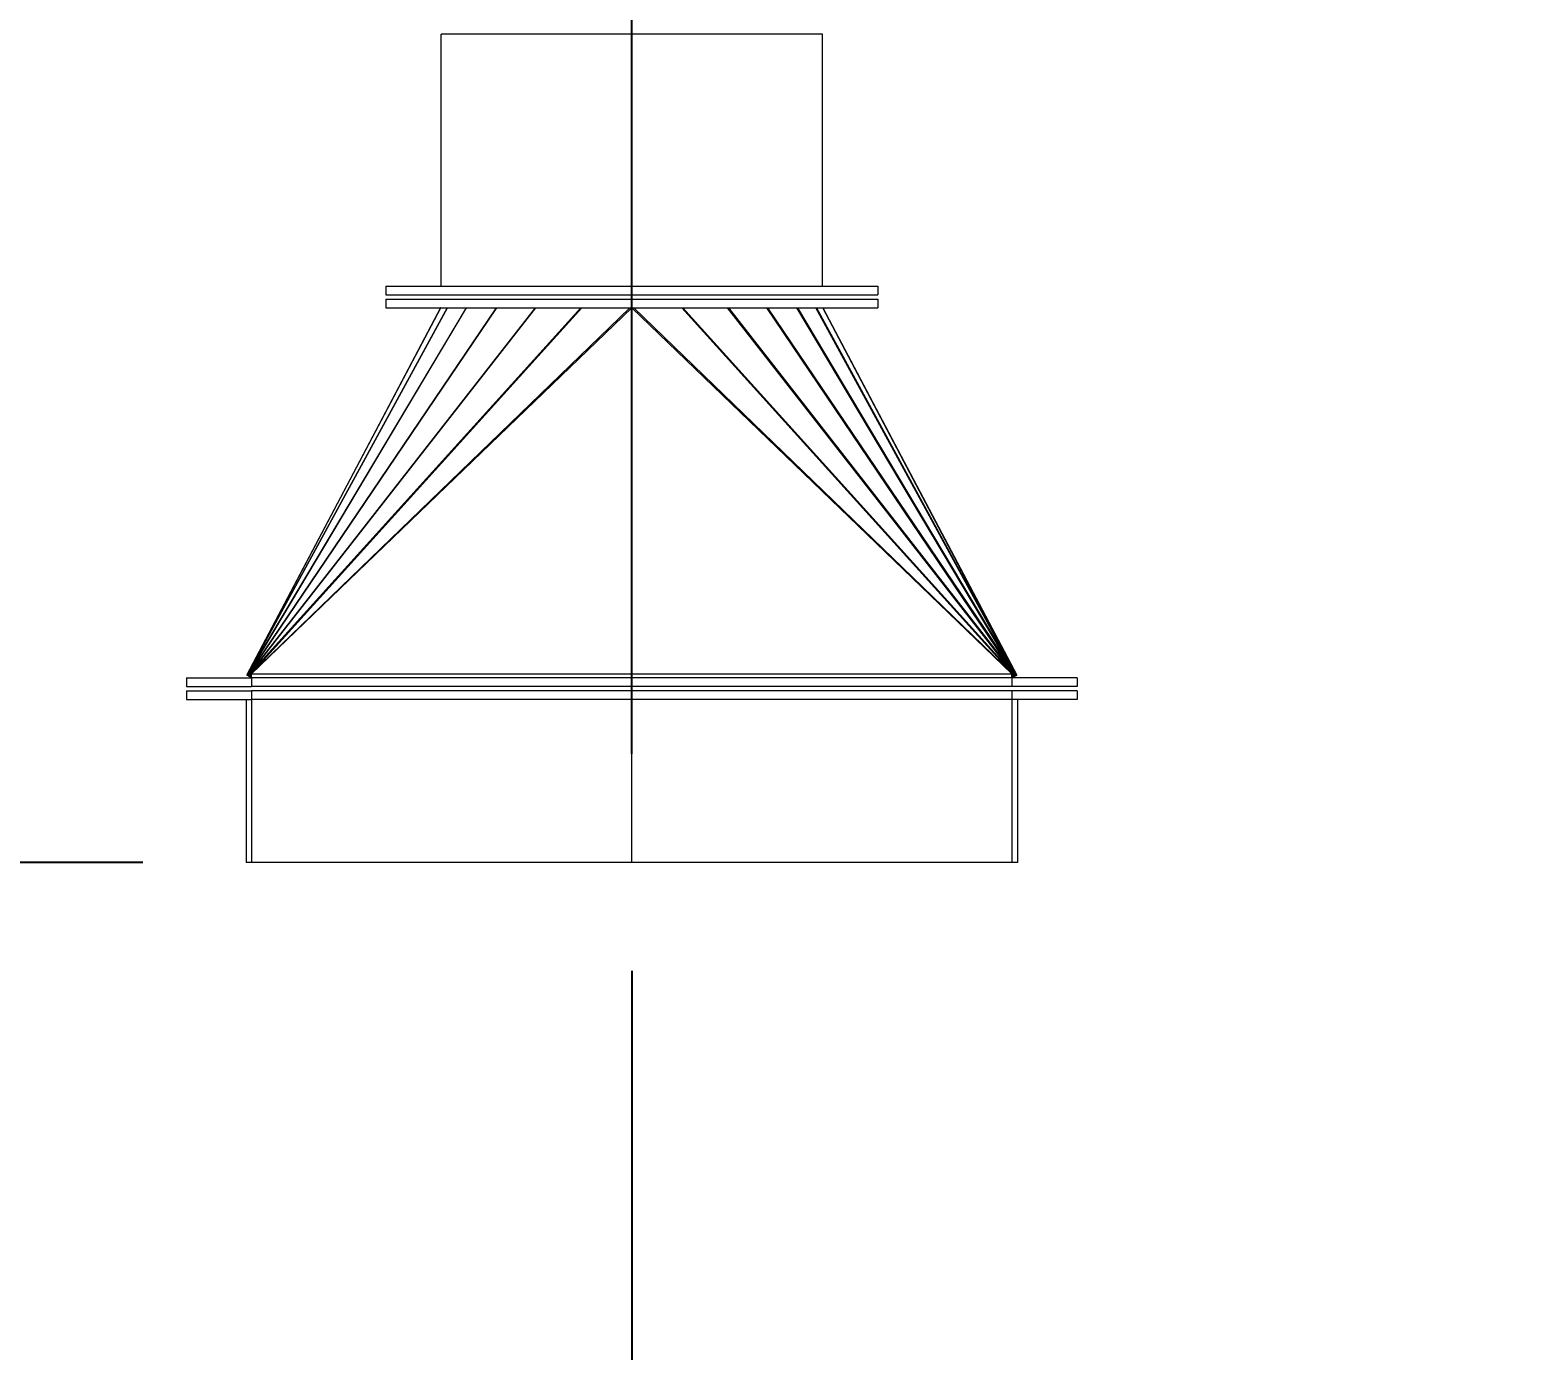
# Model space of a CAD drawing. Header units: inches. Extents: x -350577 to -266477, y -437959 to -377535.
# Drawn here: x -346059 to -344682, y -395266 to -394050 of the extents above; entities that cross this region are included whole.
import ezdxf

# ---------------------------------------------------------------- set-up
doc = ezdxf.new("R2010")
doc.units = ezdxf.units.IN
doc.header["$MEASUREMENT"] = 0
doc.linetypes.add('CENTER', pattern=[2, 1.25, -0.25, 0.25, -0.25])
doc.layers.add('CENTER       (itatec)', color=4, linetype='CENTER', lineweight=9)
doc.layers.add('ORGINAL (itatec)', color=3, linetype='Continuous', lineweight=9)
doc.styles.add('Geniso', font='geniso.shx', dxfattribs={"oblique": 15})
doc.dimstyles.new('scale 1b100', dxfattribs={"dimscale": 100, "dimtxt": 3, "dimasz": 2.5, "dimexe": 1, "dimexo": 1, "dimgap": 1, "dimtad": 1, "dimdec": 0, "dimzin": 0, "dimdsep": 46, "dimtxsty": 'Geniso', "dimcen": 0, "dimclrd": 1, "dimclre": 1, "dimclrt": 7, "dimadec": 0, "dimazin": 0, "dimtfac": 1, "dimtdec": 0, "dimtmove": 0, "dimatfit": 3, "dimfxl": 0.75, "dimtolj": 1, "dimtzin": 0, "dimarcsym": 0})

# ---------------------------------------------------------------- blocks, each defined once
blk = doc.blocks.new('*D25')
at = {"layer": 'Defpoints', "color": 0, "transparency": 16777216}
for p in [(-345505.2, -394816.5), (-343505.2, -395611.1), (-345505.2, -401785)]:
    blk.add_point(p, dxfattribs=at)
at = {"layer": 'ORGINAL (itatec)', "color": 1, "lineweight": -2, "transparency": 16777216}
for p, q in [((-345505.2, -394916.5), (-345505.2, -401885)), ((-343505.2, -395711.1), (-343505.2, -401885)), ((-343755.2, -401785), (-345255.2, -401785))]:
    blk.add_line(p, q, dxfattribs=at)
at = {"layer": 'ORGINAL (itatec)', "color": 1, "transparency": 16777216}
for points in [[(-345255.2, -401743.4), (-345255.2, -401826.7), (-345505.2, -401785)], [(-343755.2, -401743.4), (-343755.2, -401826.7), (-343505.2, -401785)]]:
    blk.add_solid(points, dxfattribs=at)
at = {"layer": 'ORGINAL (itatec)', "color": 7, "transparency": 16777216, "insert": (-344505.2, -401535), "char_height": 300, "attachment_point": 5, "style": 'Geniso'}
blk.add_mtext('\\A1;2000', dxfattribs=at)
blk = doc.blocks.new('*D26')
at = {"layer": 'Defpoints', "color": 0, "transparency": 16777216}
for p in [(-345855.2, -394816.5), (-346989.7, -395611.1), (-343805.2, -395611.1)]:
    blk.add_point(p, dxfattribs=at)
at = {"layer": 'ORGINAL (itatec)', "color": 1, "lineweight": -2, "transparency": 16777216}
for p, q in [((-345955.2, -394816.5), (-347089.7, -394816.5)), ((-346989.7, -395066.5), (-346989.7, -395361.1)), ((-343905.2, -395611.1), (-347089.7, -395611.1))]:
    blk.add_line(p, q, dxfattribs=at)
at = {"layer": 'ORGINAL (itatec)', "color": 1, "transparency": 16777216}
for points in [[(-347031.4, -395066.5), (-346948.1, -395066.5), (-346989.7, -394816.5)], [(-347031.4, -395361.1), (-346948.1, -395361.1), (-346989.7, -395611.1)]]:
    blk.add_solid(points, dxfattribs=at)
at = {"layer": 'ORGINAL (itatec)', "color": 7, "transparency": 16777216, "insert": (-347239.7, -395213.8), "char_height": 300, "attachment_point": 5, "rotation": 90, "style": 'Geniso'}
blk.add_mtext('\\A1;795', dxfattribs=at)
blk = doc.blocks.new('*D29')
at = {"layer": 'Defpoints', "color": 0, "transparency": 16777216}
for p in [(-346989.7, -393916.5), (-345033.4, -393916.5), (-345860.2, -394816.5)]:
    blk.add_point(p, dxfattribs=at)
at = {"layer": 'ORGINAL (itatec)', "color": 1, "lineweight": -2, "transparency": 16777216}
for p, q in [((-345133.4, -393916.5), (-347089.7, -393916.5)), ((-346989.7, -394566.5), (-346989.7, -394166.5)), ((-345960.2, -394816.5), (-347089.7, -394816.5))]:
    blk.add_line(p, q, dxfattribs=at)
at = {"layer": 'ORGINAL (itatec)', "color": 1, "transparency": 16777216}
for points in [[(-347031.4, -394166.5), (-346948.1, -394166.5), (-346989.7, -393916.5)], [(-347031.4, -394566.5), (-346948.1, -394566.5), (-346989.7, -394816.5)]]:
    blk.add_solid(points, dxfattribs=at)
at = {"layer": 'ORGINAL (itatec)', "color": 7, "transparency": 16777216, "insert": (-347239.7, -394366.5), "char_height": 300, "attachment_point": 5, "rotation": 90, "style": 'Geniso'}
blk.add_mtext('\\A1;900', dxfattribs=at)
blk = doc.blocks.new('*D31')
at = {"layer": 'Defpoints', "color": 0, "transparency": 16777216}
for p in [(-345505.2, -381405.4), (-331896.3, -383693), (-345505.2, -394816.5)]:
    blk.add_point(p, dxfattribs=at)
at = {"layer": 'ORGINAL (itatec)', "color": 1, "lineweight": -2, "transparency": 16777216}
for p, q in [((-345505.2, -394716.5), (-345505.2, -381305.4)), ((-331896.3, -383593), (-331896.3, -381305.4)), ((-332146.3, -381405.4), (-345255.2, -381405.4))]:
    blk.add_line(p, q, dxfattribs=at)
at = {"layer": 'ORGINAL (itatec)', "color": 1, "transparency": 16777216}
for points in [[(-345255.2, -381363.7), (-345255.2, -381447.1), (-345505.2, -381405.4)], [(-332146.3, -381363.7), (-332146.3, -381447.1), (-331896.3, -381405.4)]]:
    blk.add_solid(points, dxfattribs=at)
at = {"layer": 'ORGINAL (itatec)', "color": 7, "transparency": 16777216, "insert": (-338700.7, -381155.4), "char_height": 300, "attachment_point": 5, "style": 'Geniso'}
blk.add_mtext('\\A1;13609', dxfattribs=at)

msp = doc.modelspace()

# ---------------------------------------------------------------- linework, layer by layer
at = {"layer": 'CENTER       (itatec)', "ltscale": 250}
msp.add_lwpolyline([(-345505.2, -394816.5), (-345505.2, -394046, -0.200576), (-345328.5, -393623.1), (-343435.8, -391922, -0.044523), (-343167.9, -391721.3), (-336251.6, -388191.3)], format="xyb", dxfattribs=at)
at = {"layer": 'ORGINAL (itatec)', "extrusion": (0, 1, 0)}
for p, q in [((-345329.7, -394054), (-345680.7, -394054)), ((-345680.7, -394286), (-345680.7, -394054)), ((-345329.7, -394286), (-345329.7, -394054)), ((-345731.7, -394286), (-345278.7, -394286)), ((-345731.7, -394286), (-345731.7, -394294)), ((-345278.7, -394286), (-345278.7, -394294)), ((-345681.2, -394306), (-345859.6, -394644.2)), ((-345859.3, -394643.6), (-345681.1, -394306)), ((-345675.2, -394306), (-345859.3, -394643.6)), ((-345858.5, -394642.9), (-345674.8, -394306)), ((-345657.7, -394306), (-345858.5, -394642.9)), ((-345857.7, -394642.6), (-345657.2, -394306)), ((-345630.1, -394306), (-345857.7, -394642.6)), ((-345857.1, -394642.5), (-345629.5, -394306)), ((-345594.1, -394306), (-345857.1, -394642.5)), ((-345856.4, -394642.6), (-345593.4, -394306)), ((-345552.2, -394306), (-345856.4, -394642.6)), ((-345855.7, -394642.8), (-345551.3, -394306)), ((-345507.1, -394306), (-345855.7, -394642.8)), ((-345505.2, -394306), (-345855.2, -394643)), ((-345731.7, -394294), (-345278.7, -394294)), ((-345731.7, -394298), (-345278.7, -394298)), ((-345731.7, -394298), (-345731.7, -394306)), ((-345731.7, -394306), (-345278.7, -394306)), ((-345681.1, -394306), (-345681.2, -394306)), ((-345505.5, -394306.2), (-345505.5, -394306)), ((-345155.2, -394643), (-345505.2, -394306)), ((-345505, -394306.2), (-345504.9, -394306)), ((-345503.4, -394306), (-345154.8, -394642.8)), ((-345154.8, -394642.8), (-345459.2, -394306)), ((-345458.2, -394306), (-345154, -394642.6)), ((-345154, -394642.6), (-345417, -394306)), ((-345416.3, -394306), (-345153.4, -394642.5)), ((-345153.4, -394642.5), (-345381, -394306)), ((-345380.4, -394306), (-345152.7, -394642.6)), ((-345152.7, -394642.6), (-345353.3, -394306)), ((-345352.7, -394306), (-345152, -394642.9)), ((-345152, -394642.9), (-345335.7, -394306)), ((-345335.2, -394306), (-345151.2, -394643.6)), ((-345151.2, -394643.6), (-345329.4, -394306)), ((-345329.4, -394306), (-345329.3, -394306)), ((-345329.3, -394306), (-345150.8, -394644.2)), ((-345278.7, -394298), (-345278.7, -394306)), ((-345915.2, -394646.5), (-345915.2, -394654.5)), ((-345915.2, -394646.5), (-345855.2, -394646.5)), ((-345855.2, -394646.5), (-345859.6, -394644.2)), ((-345855.2, -394646.5), (-345859.3, -394643.6)), ((-345855.2, -394646.5), (-345858.5, -394642.9)), ((-345855.2, -394646.5), (-345857.7, -394642.6)), ((-345855.2, -394646.5), (-345857.1, -394642.5)), ((-345855.2, -394646.5), (-345856.4, -394642.6)), ((-345855.2, -394646.5), (-345855.7, -394642.8)), ((-345855.2, -394643), (-345155.2, -394643)), ((-345855.2, -394646.5), (-345855.2, -394643)), ((-345855.2, -394646.5), (-345855.2, -394646.5)), ((-345855.2, -394646.5), (-345855.2, -394654.5)), ((-345855.2, -394646.5), (-345855.2, -394654.5)), ((-345155.2, -394646.5), (-345855.2, -394646.5)), ((-345155.2, -394646.5), (-345153.4, -394642.5)), ((-345155.2, -394646.5), (-345152.7, -394642.6)), ((-345155.2, -394646.5), (-345154, -394642.6)), ((-345155.2, -394646.5), (-345154.8, -394642.8)), ((-345155.2, -394646.5), (-345152, -394642.9)), ((-345155.2, -394646.5), (-345155.2, -394643)), ((-345155.2, -394646.5), (-345151.2, -394643.6)), ((-345155.2, -394646.5), (-345150.8, -394644.2)), ((-345155.2, -394646.5), (-345155.2, -394654.5)), ((-345155.2, -394646.5), (-345155.2, -394654.5)), ((-345095.2, -394646.5), (-345155.2, -394646.5)), ((-345095.2, -394646.5), (-345095.2, -394654.5)), ((-345915.2, -394654.5), (-345855.2, -394654.5)), ((-345915.2, -394658.5), (-345915.2, -394666.5)), ((-345915.2, -394658.5), (-345855.2, -394658.5)), ((-345155.2, -394654.5), (-345855.2, -394654.5)), ((-345855.2, -394658.5), (-345855.2, -394666.5)), ((-345855.2, -394658.5), (-345855.2, -394666.5)), ((-345155.2, -394658.5), (-345855.2, -394658.5)), ((-345095.2, -394654.5), (-345155.2, -394654.5)), ((-345155.2, -394658.5), (-345155.2, -394666.5)), ((-345155.2, -394658.5), (-345155.2, -394666.5)), ((-345095.2, -394658.5), (-345155.2, -394658.5)), ((-345095.2, -394658.5), (-345095.2, -394666.5)), ((-345915.2, -394666.5), (-345855.2, -394666.5)), ((-345860.2, -394666.5), (-345860.2, -394816.5)), ((-345855.2, -394666.5), (-345855.2, -394816.5)), ((-345155.2, -394666.5), (-345855.2, -394666.5)), ((-345155.2, -394666.5), (-345155.2, -394816.5)), ((-345095.2, -394666.5), (-345155.2, -394666.5)), ((-345150.2, -394666.5), (-345150.2, -394816.5)), ((-345855.2, -394816.5), (-345860.2, -394816.5)), ((-345155.2, -394816.5), (-345855.2, -394816.5)), ((-345150.2, -394816.5), (-345155.2, -394816.5))]:
    msp.add_line(p, q, dxfattribs=at)

# ---------------------------------------------------------------- dimensions: what is measured, and where the dimension line sits
at = {"layer": 'ORGINAL (itatec)'}
for base, p1, picture, middle in [((-345505.2, -381405.4), (-331896.3, -383693), '*D31', (-338700.7, -381155.4)), ((-345505.2, -401785), (-343505.2, -395611.1), '*D25', (-344505.2, -401535))]:
    dim = msp.add_linear_dim(base=base, p1=p1, p2=(-345505.2, -394816.5), dimstyle='scale 1b100', dxfattribs=at)
    dim.commit()
    dim.dimension.update_dxf_attribs({"geometry": picture, "text_midpoint": middle})
for base, p1, p2, picture, middle in [((-346989.7, -393916.5), (-345860.2, -394816.5), (-345033.4, -393916.5), '*D29', (-347239.7, -394366.5)), ((-346989.7, -395611.1), (-345855.2, -394816.5), (-343805.2, -395611.1), '*D26', (-347239.7, -395213.8))]:
    dim = msp.add_linear_dim(base=base, p1=p1, p2=p2, angle=90, dimstyle='scale 1b100', dxfattribs=at)
    dim.commit()
    dim.dimension.update_dxf_attribs({"geometry": picture, "text_midpoint": middle})

doc.saveas('drawing.dxf')
